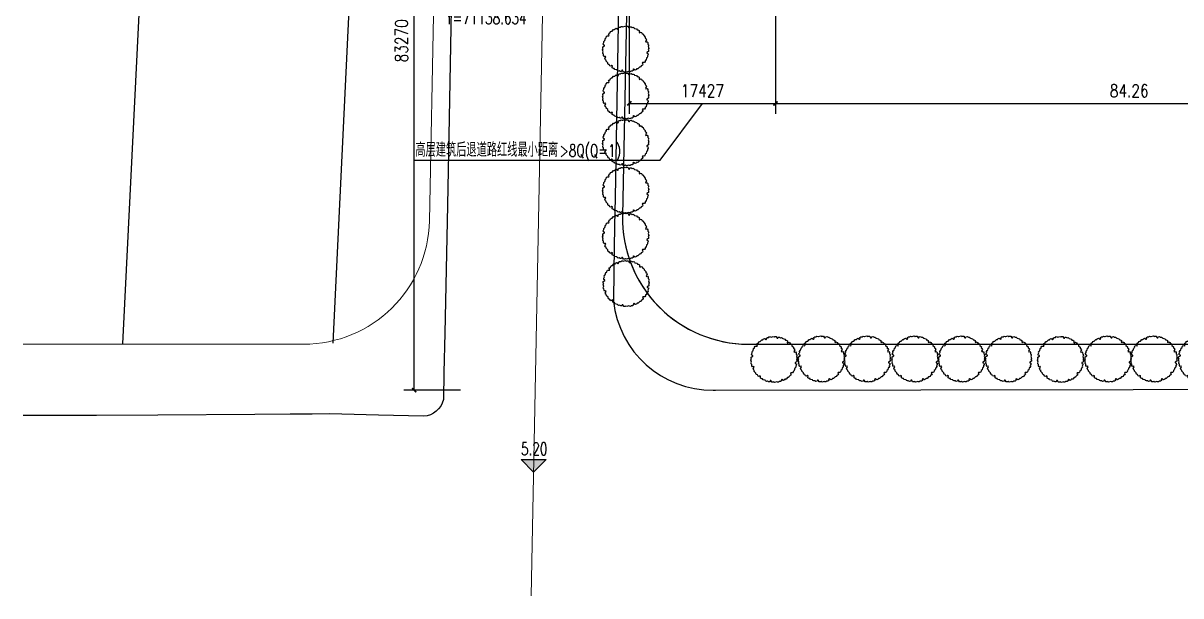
# Model space of a CAD drawing. Header units: metres. Extents: x 71066629 to 71645179, y 84793221 to 85208804.
# Drawn here: x 71066629 to 71204568, y 84798000 to 84866271 of the extents above; entities that cross this region are included whole.
import ezdxf

# ---------------------------------------------------------------- set-up
doc = ezdxf.new("R2010")
doc.units = ezdxf.units.M
doc.header["$LTSCALE"] = 1000
for name, pattern in [('ACAD_ISO04W100', [30, 24, -3, 0, -3]), ('DASH', [0.35, 0.25, -0.1]), ('DASHED', [19.05, 12.7, -6.35])]:
    doc.linetypes.add(name, pattern=pattern)
for name, color, linetype in [('A_N_PUB_TEXT', 7, 'Continuous'), ('A_SITEP_PLANT', 85, 'Continuous'), ('DIM_SYMB', 3, 'Continuous'), ('G-ANNO-DIMS', 3, 'Continuous'), ('G-ANNO-LEVL', 3, 'Continuous'), ('G-SDWK', 157, 'Continuous'), ('G-SITE-BLUE', 5, 'Continuous'), ('G_DRIV_ROAD', 145, 'Continuous'), ('G_N_GUIDES', 3, 'DASH'), ('PUB_DIM', 3, 'Continuous'), ('PUB_TEXT', 7, 'Continuous')]:
    doc.layers.add(name, color=color, linetype=linetype)
doc.layers.add('G-ROAD-CNTR', color=24, linetype='DASHED', lineweight=13)
doc.layers.add('G-ROAD-市政', color=1, linetype='Continuous', lineweight=13)
doc.styles.add('_TCH_DIM', font='SIMPLEX', dxfattribs={"bigfont": 'GBCBIG'})
doc.styles.add('dim_font', font='SIMPLEX.shx', dxfattribs={"width": 0.8})
doc.dimstyles.new('DIMN500', dxfattribs={"dimscale": 5, "dimtxt": 300, "dimasz": 100, "dimexe": 250, "dimexo": 300, "dimgap": 150, "dimtad": 1, "dimdec": 0, "dimzin": 0, "dimdsep": 46, "dimtxsty": 'dim_font', "dimblk": 'ARCHTICK', "dimcen": 0.09, "dimclrt": 7, "dimazin": 2, "dimtfac": 1, "dimtdec": 0, "dimtix": 1, "dimtmove": 2, "dimatfit": 3, "dimldrblk": 'ARCHTICK', "dimtolj": 1, "dimtzin": 0, "dimarcsym": 0})

# ---------------------------------------------------------------- blocks, each defined once
blk = doc.blocks.new('BRANCHD', base_point=(0.5, 0.5))
for p, q in [((0.951, 0.743), (0.931, 0.754)), ((0.962, 0.694), (0.951, 0.743)), ((0.974, 0.687), (0.962, 0.694)), ((0.97, 0.587), (0.994, 0.594)), ((0.97, 0.571), (0.97, 0.587)), ((1.008, 0.55), (0.97, 0.571)), ((0.987, 0.668), (0.974, 0.687)), ((0.982, 0.647), (0.987, 0.668)), ((0.997, 0.62), (0.982, 0.647)), ((0.994, 0.594), (0.997, 0.62)), ((0.998, 0.504), (1.008, 0.52)), ((1.008, 0.52), (1.008, 0.55))]:
    blk.add_line(p, q)
blk = doc.blocks.new('A$C203C35CE')
at = {"layer": 'A_SITEP_PLANT', "extrusion": (0, 0, -1), "yscale": 2981.739130434784, "zscale": -2981.739130434782}
for xscale, rotation in [(2981.739130434763, 60.00000000017639), (2981.739130434794, 30.00000000017586), (2981.739130434784, 90), (2981.739130434769, 120.0000000001762), (2981.739130434778, 330.0000000001759), (2981.739130434778, 150.0000000001759), (2981.739130434769, 300.0000000001762), (2981.739130434794, 210.0000000001759), (2981.739130434755, 180.0000000001761), (2981.739130434784, 270), (2981.739130434763, 240.0000000001764)]:
    blk.add_blockref('BRANCHD', (-1526, 1526), dxfattribs=dict(at, xscale=xscale, rotation=rotation))
at = {"layer": 'A_SITEP_PLANT', "extrusion": (0, 0, -1), "xscale": 2981.739130434755, "yscale": 2981.739130434784, "zscale": -2981.739130434782}
blk.add_blockref('BRANCHD', (-1526, 1526), dxfattribs=at)
blk = doc.blocks.new('A$C237376EB')
at = {"layer": 'G-ROAD-CNTR', "linetype": 'ACAD_ISO04W100'}
blk.add_line((557.88, 796.65), (549.86, 385.85), dxfattribs=at)
at = {"layer": 'G-ROAD-市政', "linetype": 'Continuous'}
for p, q in [((564.51, 623.91), (560.74, 431.14)), ((537.73, 430.56), (539.1, 500.54)), ((489.32, 415.85), (522.73, 415.85)), ((575.74, 415.85), (704.56, 415.85))]:
    blk.add_line(p, q, dxfattribs=at)
for centre, start, end in [((522.73, 430.85), 270, 358.8811), ((575.74, 430.85), 178.8811, 270)]:
    blk.add_arc(centre, 15, start, end, dxfattribs=at)
at = {"layer": 'G-SITE-BLUE', "linetype": 'Continuous'}
for p, q in [((503.13, 455.98), (501.17, 415.9)), ((528.13, 455.72), (526.2, 415.99))]:
    blk.add_line(p, q, dxfattribs=at)
blk = doc.blocks.new('_ARCHTICK')
at = {"color": 0, "linetype": 'ByBlock', "const_width": 0.4}
blk.add_lwpolyline([(-0.5, -0.5), (0.5, 0.5)], dxfattribs=at)
blk = doc.blocks.new('*D68')
at = {"layer": 'Defpoints', "color": 0, "transparency": 16777216}
for p in [(71113223, 84905799), (71120250, 84905799), (71120250, 84822529)]:
    blk.add_point(p, dxfattribs=at)
at = {"layer": 'PUB_DIM', "color": 0, "lineweight": -2, "transparency": 16777216}
for p, q in [((71118750, 84905799), (71111973, 84905799)), ((71113223, 84822529), (71113223, 84905799)), ((71118750, 84822529), (71111973, 84822529))]:
    blk.add_line(p, q, dxfattribs=at)
at = {"layer": 'PUB_DIM', "color": 0, "lineweight": -2, "transparency": 16777216, "xscale": 500, "yscale": 500, "zscale": 500}
for p, rotation in [((71113223, 84905799), 90), ((71113223, 84822529), 270)]:
    blk.add_blockref('_ARCHTICK', p, dxfattribs=dict(at, rotation=rotation))
at = {"layer": 'PUB_DIM', "color": 7, "transparency": 16777216, "insert": (71111723, 84864164), "char_height": 1500, "attachment_point": 5, "rotation": 90, "style": 'dim_font'}
blk.add_mtext('\\A1;83270', dxfattribs=at)
blk = doc.blocks.new('*D99')
at = {"layer": 'Defpoints', "color": 0, "transparency": 16777216}
for p in [(71138847, 84884852), (71156274, 84884852), (71156274, 84856704)]:
    blk.add_point(p, dxfattribs=at)
at = {"layer": 'G-ANNO-DIMS', "color": 0, "lineweight": -2, "transparency": 16777216}
for p, q in [((71138847, 84883352), (71138847, 84855454)), ((71156274, 84883352), (71156274, 84855454)), ((71138847, 84856704), (71156274, 84856704))]:
    blk.add_line(p, q, dxfattribs=at)
at = {"layer": 'G-ANNO-DIMS', "color": 0, "lineweight": -2, "transparency": 16777216, "xscale": 500, "yscale": 500, "zscale": 500, "rotation": 180}
blk.add_blockref('_ARCHTICK', (71138847, 84856704), dxfattribs=at)
at = {"layer": 'G-ANNO-DIMS', "color": 0, "lineweight": -2, "transparency": 16777216, "xscale": 500, "yscale": 500, "zscale": 500}
blk.add_blockref('_ARCHTICK', (71156274, 84856704), dxfattribs=at)
at = {"layer": 'G-ANNO-DIMS', "color": 7, "transparency": 16777216, "insert": (71147561, 84858204), "char_height": 1500, "attachment_point": 5, "style": 'dim_font'}
blk.add_mtext('\\A1;17427', dxfattribs=at)
blk = doc.blocks.new('*D100')
at = {"layer": 'Defpoints', "color": 0, "transparency": 16777216}
for p in [(71156274, 84884852), (71240553, 84884852), (71240553, 84856704)]:
    blk.add_point(p, dxfattribs=at)
at = {"layer": 'G-ANNO-DIMS', "color": 0, "lineweight": -2, "transparency": 16777216}
for p, q in [((71156274, 84883352), (71156274, 84855454)), ((71240553, 84883352), (71240553, 84855454)), ((71156274, 84856704), (71240553, 84856704))]:
    blk.add_line(p, q, dxfattribs=at)
at = {"layer": 'G-ANNO-DIMS', "color": 0, "lineweight": -2, "transparency": 16777216, "xscale": 500, "yscale": 500, "zscale": 500, "rotation": 180}
blk.add_blockref('_ARCHTICK', (71156274, 84856704), dxfattribs=at)
at = {"layer": 'G-ANNO-DIMS', "color": 0, "lineweight": -2, "transparency": 16777216, "xscale": 500, "yscale": 500, "zscale": 500}
blk.add_blockref('_ARCHTICK', (71240553, 84856704), dxfattribs=at)
at = {"layer": 'G-ANNO-DIMS', "color": 7, "transparency": 16777216, "insert": (71198413, 84858204), "char_height": 1500, "attachment_point": 5, "style": 'dim_font'}
blk.add_mtext('\\A1;84.26', dxfattribs=at)

msp = doc.modelspace()

# ---------------------------------------------------------------- hatches: boundary and pattern name
at = {"layer": 'G-ANNO-LEVL'}
msp.add_hatch(color=256, dxfattribs=at).paths.add_polyline_path([(71127455.161, 84812750.427), (71125955.161, 84814250.427), (71128955.161, 84814250.427)])

# ---------------------------------------------------------------- linework, layer by layer
at = {"layer": 'DIM_SYMB'}
msp.add_lwpolyline([(71113217.435, 84849921.148), (71142546.272, 84849921.148), (71147560.78, 84856704.447)], dxfattribs=at)
at = {"layer": 'G-ANNO-LEVL'}
for p, q in [((71127455.161, 84812750.427), (71125955.161, 84814250.427)), ((71125955.161, 84814250.427), (71128955.161, 84814250.427)), ((71127455.161, 84812750.427), (71128955.161, 84814250.427))]:
    msp.add_line(p, q, dxfattribs=at)
at = {"layer": 'G-SDWK'}
for p, q in [((71137552.664, 84868442.415), (71137168.924, 84845505.46)), ((71137168.924, 84845505.46), (71137100.879, 84842103.222)), ((71137100.879, 84842103.222), (71137022.342, 84836731.33)), ((71137022.342, 84836731.33), (71136977.109, 84833138.009)), ((71148862.9, 84822529.569), (71149112.34, 84822530.013))]:
    msp.add_line(p, q, dxfattribs=at)
for points in [[(71117738.199, 84874698.113), (71117575.73, 84865741.992), (71117380.17, 84854982.906), (71117173.409, 84844576.974), (71116979.079, 84834976.973), (71116864.65, 84829324.16), (71116769.358, 84824616.709), (71116704, 84821388, -0.323696482), (71114344, 84819401), (71108959.416, 84819550.403), (71104600.438, 84819671.349), (71103083.082, 84819691.48), (71101044.898, 84819676.853), (71098431.122, 84819658.097), (71094215.637, 84819627.846), (71082664.937, 84819544.957), (71075375.763, 84819510.292), (71068110.153, 84819508.282), (71066628.903, 84819507.872)], [(71149112.34, 84822530.013), (71173575.513, 84822573.634), (71198880.99, 84822618.757), (71217377.782, 84822651.739), (71231038.306, 84822676.098), (71238835, 84822690, 0.3532951343), (71241991, 84825827), (71241991, 84827999.946)]]:
    msp.add_lwpolyline(points, format="xyb", dxfattribs=at)
msp.add_arc((71148738.694, 84834353.101), 11824.185, 185.89831392, 270.6018691, dxfattribs=at)
at = {"layer": 'G_DRIV_ROAD'}
for p, q in [((71138633.789, 84873000), (71138053.589, 84843293.03)), ((71152234.619, 84828022.4), (71153050.842, 84828000)), ((71153050.842, 84828000), (71281869.995, 84828000))]:
    msp.add_line(p, q, dxfattribs=at)
msp.add_lwpolyline([(71138053.539, 84843293.017, 0.4199558476), (71153050.549, 84827999.987)], format="xyb", dxfattribs=at)
msp.add_arc((71153049.444, 84842998.988), 14998.738, 178.8766779, 266.8858021, dxfattribs=at)

# ---------------------------------------------------------------- block references
at = {"layer": 'A_SITEP_PLANT', "xscale": 1.8, "yscale": 1.8, "zscale": 1.8, "rotation": 90}
for p in [(71141168.235, 84860423.085), (71141168.235, 84854847.336), (71141168.235, 84849271.588), (71141168.235, 84843613.093), (71141168.235, 84838127.463), (71141216.762, 84832477.545)]:
    msp.add_blockref('A$C203C35CE', p, dxfattribs=at)
at = {"layer": 'A_SITEP_PLANT', "xscale": 1.8, "yscale": 1.8, "zscale": 1.8}
for p in [(71153341.434, 84823435.79), (71158991.352, 84823484.317), (71164476.982, 84823484.317), (71170135.477, 84823484.317), (71175711.225, 84823484.317), (71181286.974, 84823484.317), (71187488.501, 84823435.79), (71193138.419, 84823484.317), (71198624.049, 84823484.317), (71204282.544, 84823484.317)]:
    msp.add_blockref('A$C203C35CE', p, dxfattribs=at)
at = {"layer": 'G_N_GUIDES', "xscale": 1000, "yscale": 1000, "zscale": 1000}
msp.add_blockref('A$C237376EB', (70577308.677, 84412150.795), dxfattribs=at)

# ---------------------------------------------------------------- texts
at = {"layer": 'A_N_PUB_TEXT', "style": '_TCH_DIM', "width": 0.705882}
msp.add_text('5.20', height=1487.5, dxfattribs=at).set_placement((71125945.161, 84814775.427))
at = {"layer": 'DIM_SYMB', "color": 7, "style": '_TCH_DIM'}
msp.add_text('高层建筑后退道路红线最小距离', height=1687.94326, dxfattribs=at).set_placement((71113363.762, 84850335.432))
at = {"layer": 'DIM_SYMB', "color": 7, "style": '_TCH_DIM', "width": 0.705882}
msp.add_text('>8Q(Q=1)', height=1487.5, dxfattribs=at).set_placement((71130565.89, 84850335.432))
at = {"layer": 'PUB_TEXT', "color": 3, "style": '_TCH_DIM', "width": 0.705882}
msp.add_text('Y=71138.634', height=1487.5, dxfattribs=at).set_placement((71116987.609, 84866158.366))

# ---------------------------------------------------------------- dimensions: what is measured, and where the dimension line sits
at = {"layer": 'G-ANNO-DIMS'}
dim = msp.add_aligned_dim(p1=(71138847.39, 84884851.581), p2=(71156274.17, 84884851.581), distance=-28147.134, dimstyle='DIMN500', dxfattribs=at)
dim.commit()
dim.dimension.update_dxf_attribs({"geometry": '*D99', "text_midpoint": (71147560.78, 84858204.447)})
dim = msp.add_aligned_dim(p1=(71156274.17, 84884851.581), p2=(71240552.704, 84884851.581), distance=-28147.134, text='84.26', dimstyle='DIMN500', dxfattribs=at)
dim.commit()
dim.dimension.update_dxf_attribs({"geometry": '*D100', "text_midpoint": (71198413.437, 84858204.447)})
at = {"layer": 'PUB_DIM'}
dim = msp.add_aligned_dim(p1=(71120249.788, 84822529.201), p2=(71120249.788, 84905799.328), distance=7027.017, dimstyle='DIMN500', dxfattribs=at)
dim.commit()
dim.dimension.update_dxf_attribs({"geometry": '*D68', "text_midpoint": (71111722.771, 84864164.264)})

doc.saveas('drawing.dxf')
